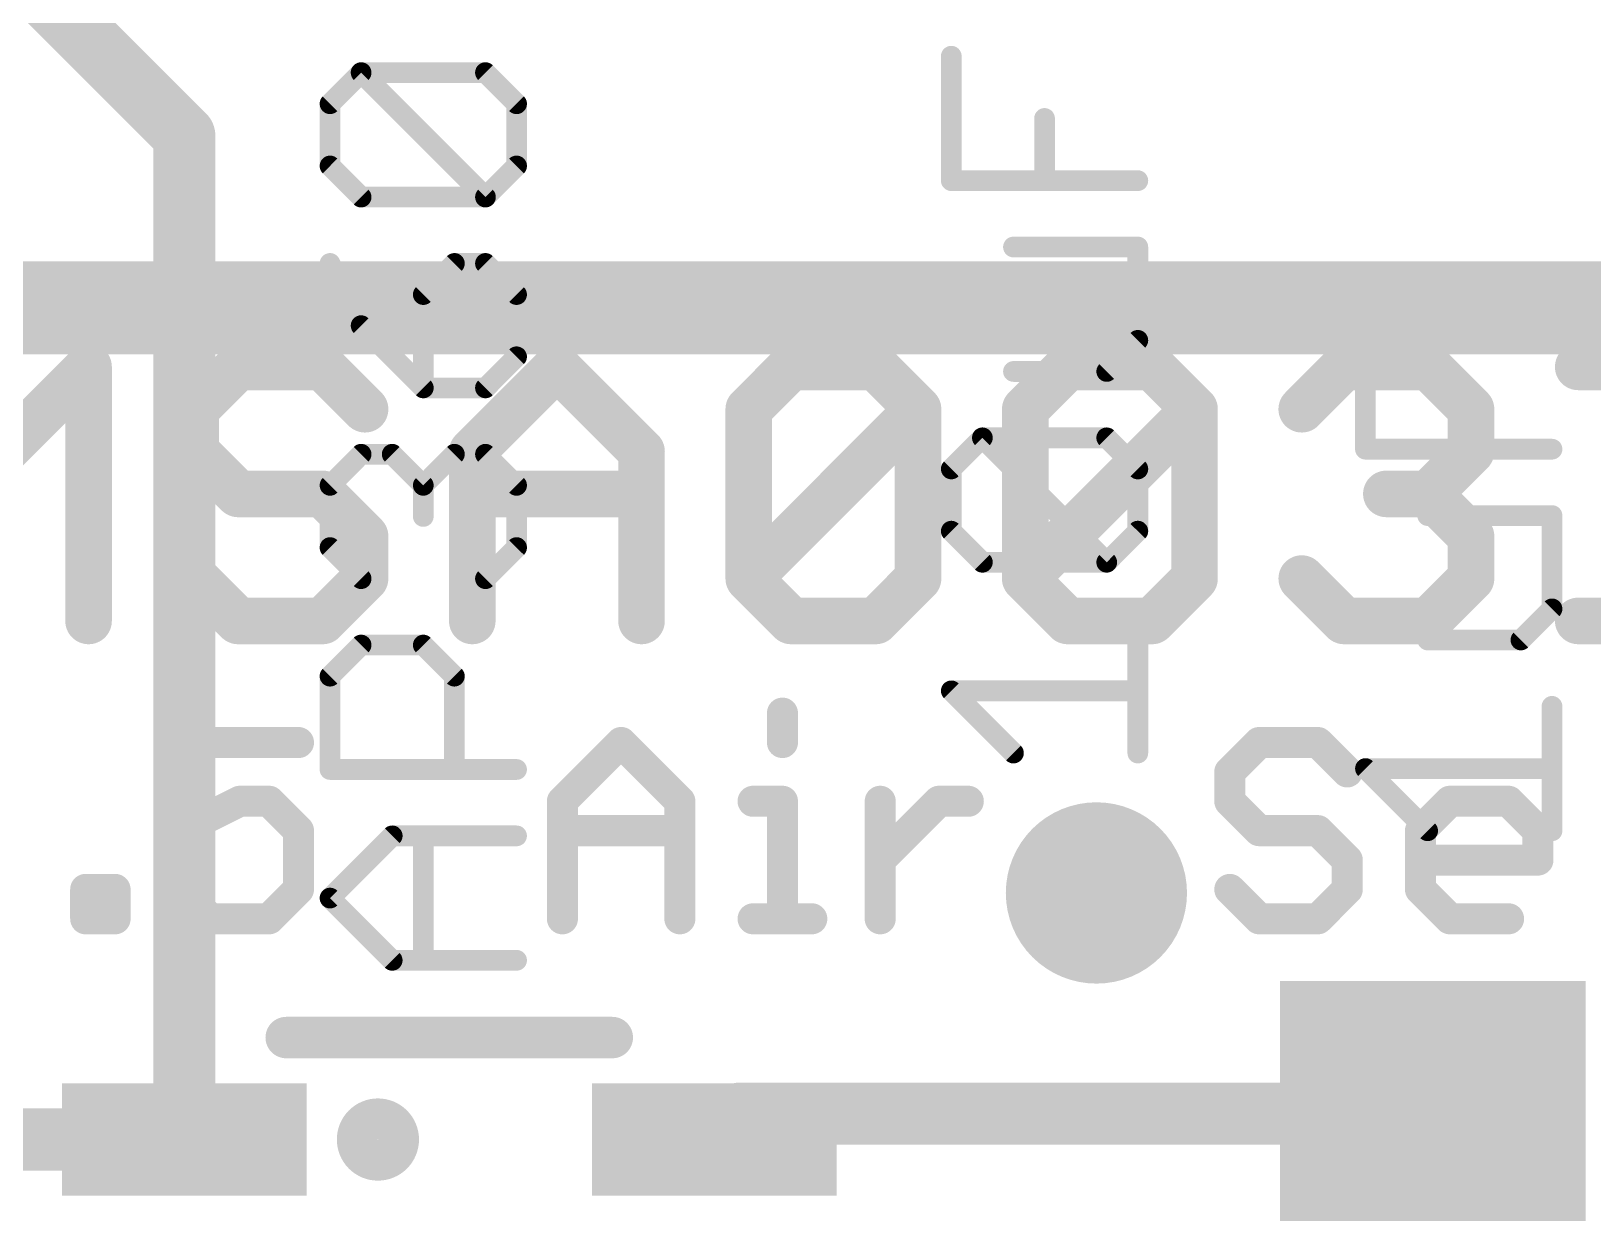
# Model space of a CAD drawing. Extents: x -0.1 to 35.7, y -1.6 to 50.9.
# Drawn here: x 13.7 to 21.36, y 8.21 to 14 of the extents above; entities that cross this region are included whole.
import ezdxf

# ---------------------------------------------------------------- set-up
doc = ezdxf.new("R2010")
doc.units = 0
for name, color, linetype in [('1', 12, 'CONTINUOUS'), ('16', 5, 'CONTINUOUS'), ('18', 110, 'CONTINUOUS'), ('21', 40, 'CONTINUOUS'), ('27', 4, 'CONTINUOUS')]:
    doc.layers.add(name, color=color, linetype=linetype)

# ---------------------------------------------------------------- blocks, each defined once
blk = doc.blocks.new('RECT')
blk.add_solid([(-0.5, -0.5), (0.5, -0.5), (-0.5, 0.5), (0.5, 0.5)])
blk = doc.blocks.new('ROUNDV')
at = {"const_width": 0.5}
blk.add_lwpolyline([(0, -0.25, 1), (0, 0.25, 1), (0, -0.25)], format="xyb", dxfattribs=at)

msp = doc.modelspace()

# ---------------------------------------------------------------- linework, layer by layer
at = {"layer": '1', "const_width": 0.3048}
for points in [[(14.448, 13.492), (10.18, 17.76)], [(14.448, 8.57), (14.448, 13.492)], [(17.048, 8.57), (17.175, 8.697)], [(20.574, 8.697), (17.175, 8.697)], [(14.448, 8.57), (12.827, 8.57)]]:
    msp.add_lwpolyline(points, dxfattribs=at)
at = {"layer": '1', "const_width": 0.1524}
for points in [[(14.5242, 13.492, 1), (14.3718, 13.492)], [(14.3941, 13.4381, 1), (14.5019, 13.5459)], [(17.175, 8.7732, 1), (17.175, 8.6208)], [(17.2289, 8.6431, 1), (17.1211, 8.7509)], [(20.574, 8.6208, 1), (20.574, 8.7732)], [(14.448, 8.4938, 1), (14.448, 8.6462)], [(16.9941, 8.6239, 1), (17.1019, 8.5161)], [(14.3718, 8.57, 1), (14.5242, 8.57)]]:
    msp.add_lwpolyline(points, format="xyb", dxfattribs=at)
at = {"layer": '16', "const_width": 0.3048}
msp.add_lwpolyline([(23.241, 12.573), (10.922, 12.573)], dxfattribs=at)
at = {"layer": '21'}
for points, const_width in [([(35, 12.8), (0, 12.8)], 0.1524), ([(13.5631, 11.9431), (13.9783, 12.3584)], 0.2286), ([(13.9783, 12.3584), (13.9783, 11.1127)], 0.2286), ([(14.712, 12.3584), (14.5044, 12.1508)], 0.2286), ([(15.1272, 12.3584), (14.712, 12.3584)], 0.2286), ([(15.3348, 12.1508), (15.1272, 12.3584)], 0.2286), ([(15.8609, 11.9431), (16.2761, 12.3584)], 0.2286), ([(16.2761, 12.3584), (16.6913, 11.9431)], 0.2286), ([(17.2174, 12.1508), (17.425, 12.3584)], 0.2286), ([(17.425, 12.3584), (17.8402, 12.3584)], 0.2286), ([(17.8402, 12.3584), (18.0478, 12.1508)], 0.2286), ([(18.5739, 12.1508), (18.7815, 12.3584)], 0.2286), ([(18.7815, 12.3584), (19.1967, 12.3584)], 0.2286), ([(19.1967, 12.3584), (19.4043, 12.1508)], 0.2286), ([(19.9304, 12.1508), (20.138, 12.3584)], 0.2286), ([(20.138, 12.3584), (20.5532, 12.3584)], 0.2286), ([(20.5532, 12.3584), (20.7608, 12.1508)], 0.2286), ([(21.2869, 12.3584), (21.7021, 12.3584)], 0.2286), ([(14.5044, 12.1508), (14.5044, 11.9431)], 0.2286), ([(17.2174, 11.3203), (17.2174, 12.1508)], 0.2286), ([(17.2174, 11.3203), (18.0478, 12.1508)], 0.2286), ([(18.0478, 12.1508), (18.0478, 11.3203)], 0.2286), ([(18.5739, 11.3203), (18.5739, 12.1508)], 0.2286), ([(18.5739, 11.3203), (19.4043, 12.1508)], 0.2286), ([(19.4043, 12.1508), (19.4043, 11.3203)], 0.2286), ([(20.7608, 12.1508), (20.7608, 11.9431)], 0.2286), ([(14.5044, 11.9431), (14.712, 11.7355)], 0.2286), ([(15.8609, 11.1127), (15.8609, 11.9431)], 0.2286), ([(16.6913, 11.9431), (16.6913, 11.1127)], 0.2286), ([(20.7608, 11.9431), (20.5532, 11.7355)], 0.2286), ([(14.712, 11.7355), (15.1272, 11.7355)], 0.2286), ([(15.1272, 11.7355), (15.3348, 11.5279)], 0.2286), ([(15.8609, 11.7355), (16.6913, 11.7355)], 0.2286), ([(20.5532, 11.7355), (20.3456, 11.7355)], 0.2286), ([(20.5532, 11.7355), (20.7608, 11.5279)], 0.2286), ([(15.3348, 11.5279), (15.3348, 11.3203)], 0.2286), ([(20.7608, 11.5279), (20.7608, 11.3203)], 0.2286), ([(14.712, 11.1127), (14.5044, 11.3203)], 0.2286), ([(15.3348, 11.3203), (15.1272, 11.1127)], 0.2286), ([(17.425, 11.1127), (17.2174, 11.3203)], 0.2286), ([(18.0478, 11.3203), (17.8402, 11.1127)], 0.2286), ([(18.7815, 11.1127), (18.5739, 11.3203)], 0.2286), ([(19.4043, 11.3203), (19.1967, 11.1127)], 0.2286), ([(20.138, 11.1127), (19.9304, 11.3203)], 0.2286), ([(20.7608, 11.3203), (20.5532, 11.1127)], 0.2286), ([(15.1272, 11.1127), (14.712, 11.1127)], 0.2286), ([(17.8402, 11.1127), (17.425, 11.1127)], 0.2286), ([(19.1967, 11.1127), (18.7815, 11.1127)], 0.2286), ([(20.5532, 11.1127), (20.138, 11.1127)], 0.2286), ([(21.2869, 11.1127), (21.7021, 11.1127)], 0.2286), ([(17.3827, 10.6606), (17.3827, 10.5165)], 0.1524), ([(15.0083, 10.5165), (14.4321, 10.5165)], 0.1524), ([(14.4321, 10.5165), (14.4321, 10.0844)], 0.1524), ([(16.3031, 10.2284), (16.5912, 10.5165)], 0.1524), ([(16.5912, 10.5165), (16.8793, 10.2284)], 0.1524), ([(19.7215, 10.5165), (19.5774, 10.3725)], 0.1524), ([(20.0096, 10.5165), (19.7215, 10.5165)], 0.1524), ([(20.1537, 10.3725), (20.0096, 10.5165)], 0.1524), ([(19.5774, 10.3725), (19.5774, 10.2284)], 0.1524), ([(14.4321, 10.0844), (14.7202, 10.2284)], 0.1524), ([(14.7202, 10.2284), (14.8643, 10.2284)], 0.1524), ([(14.8643, 10.2284), (15.0083, 10.0844)], 0.1524), ([(16.3031, 9.6522), (16.3031, 10.2284)], 0.1524), ([(16.8793, 10.2284), (16.8793, 9.6522)], 0.1524), ([(17.2386, 10.2284), (17.3827, 10.2284)], 0.1524), ([(17.3827, 10.2284), (17.3827, 9.6522)], 0.1524), ([(17.8623, 9.6522), (17.8623, 10.2284)], 0.1524), ([(17.8623, 9.9403), (18.1504, 10.2284)], 0.1524), ([(18.1504, 10.2284), (18.2945, 10.2284)], 0.1524), ([(19.5774, 10.2284), (19.7215, 10.0844)], 0.1524), ([(20.513, 10.0844), (20.657, 10.2284)], 0.1524), ([(20.657, 10.2284), (20.9451, 10.2284)], 0.1524), ([(20.9451, 10.2284), (21.0892, 10.0844)], 0.1524), ([(15.0083, 10.0844), (15.0083, 9.7963)], 0.1524), ([(16.3031, 10.0844), (16.8793, 10.0844)], 0.1524), ([(19.7215, 10.0844), (20.0096, 10.0844)], 0.1524), ([(20.0096, 10.0844), (20.1537, 9.9403)], 0.1524), ([(20.513, 9.7963), (20.513, 10.0844)], 0.1524), ([(21.0892, 10.0844), (21.0892, 9.9403)], 0.1524), ([(20.1537, 9.9403), (20.1537, 9.7963)], 0.1524), ([(21.0892, 9.9403), (20.513, 9.9403)], 0.1524), ([(13.9643, 9.6522), (13.9643, 9.7963)], 0.1524), ([(13.9643, 9.7963), (14.1084, 9.7963)], 0.1524), ([(14.1084, 9.7963), (14.1084, 9.6522)], 0.1524), ([(14.5761, 9.6522), (14.4321, 9.7963)], 0.1524), ([(15.0083, 9.7963), (14.8643, 9.6522)], 0.1524), ([(19.7215, 9.6522), (19.5774, 9.7963)], 0.1524), ([(20.1537, 9.7963), (20.0096, 9.6522)], 0.1524), ([(20.657, 9.6522), (20.513, 9.7963)], 0.1524), ([(14.1084, 9.6522), (13.9643, 9.6522)], 0.1524), ([(14.8643, 9.6522), (14.5761, 9.6522)], 0.1524), ([(17.2386, 9.6522), (17.5267, 9.6522)], 0.1524), ([(20.0096, 9.6522), (19.7215, 9.6522)], 0.1524), ([(20.9451, 9.6522), (20.657, 9.6522)], 0.1524), ([(16.548, 9.07), (14.948, 9.07)], 0.2032)]:
    msp.add_lwpolyline(points, dxfattribs=dict(at, const_width=const_width))
for points, const_width in [([(14.0355, 12.3584, 1), (13.9212, 12.3584)], 0.1143), ([(14.0187, 12.318, 1), (13.9379, 12.3988)], 0.1143), ([(14.712, 12.4155, 1), (14.712, 12.3012)], 0.1143), ([(14.7524, 12.318, 1), (14.6716, 12.3988)], 0.1143), ([(15.1676, 12.3988, 1), (15.0868, 12.318)], 0.1143), ([(15.1272, 12.3012, 1), (15.1272, 12.4155)], 0.1143), ([(16.3165, 12.3988, 1), (16.2357, 12.318)], 0.1143), ([(16.3165, 12.318, 1), (16.2357, 12.3988)], 0.1143), ([(17.425, 12.4155, 1), (17.425, 12.3012)], 0.1143), ([(17.4654, 12.318, 1), (17.3846, 12.3988)], 0.1143), ([(17.8806, 12.3988, 1), (17.7998, 12.318)], 0.1143), ([(17.8402, 12.3012, 1), (17.8402, 12.4155)], 0.1143), ([(18.7815, 12.4155, 1), (18.7815, 12.3012)], 0.1143), ([(18.8219, 12.318, 1), (18.7411, 12.3988)], 0.1143), ([(19.2371, 12.3988, 1), (19.1563, 12.318)], 0.1143), ([(19.1967, 12.3012, 1), (19.1967, 12.4155)], 0.1143), ([(20.138, 12.4155, 1), (20.138, 12.3012)], 0.1143), ([(20.1784, 12.318, 1), (20.0976, 12.3988)], 0.1143), ([(20.5936, 12.3988, 1), (20.5128, 12.318)], 0.1143), ([(20.5532, 12.3012, 1), (20.5532, 12.4155)], 0.1143), ([(21.2869, 12.4155, 1), (21.2869, 12.3012)], 0.1143), ([(14.5615, 12.1508, 1), (14.4472, 12.1508)], 0.1143), ([(17.2745, 12.1508, 1), (17.1602, 12.1508)], 0.1143), ([(18.105, 12.1508, 1), (17.9907, 12.1508)], 0.1143), ([(18.0882, 12.1103, 1), (18.0074, 12.1912)], 0.1143), ([(18.631, 12.1508, 1), (18.5167, 12.1508)], 0.1143), ([(19.4615, 12.1508, 1), (19.3472, 12.1508)], 0.1143), ([(19.4447, 12.1103, 1), (19.3639, 12.1912)], 0.1143), ([(20.818, 12.1508, 1), (20.7037, 12.1508)], 0.1143), ([(14.464, 12.1912, 1), (14.5448, 12.1103)], 0.1143), ([(15.2944, 12.1103, 1), (15.3752, 12.1912)], 0.1143), ([(17.177, 12.1912, 1), (17.2578, 12.1103)], 0.1143), ([(18.0074, 12.1103, 1), (18.0882, 12.1912)], 0.1143), ([(18.5335, 12.1912, 1), (18.6143, 12.1103)], 0.1143), ([(19.3639, 12.1103, 1), (19.4447, 12.1912)], 0.1143), ([(19.89, 12.1912, 1), (19.9708, 12.1103)], 0.1143), ([(20.7204, 12.1103, 1), (20.8012, 12.1912)], 0.1143), ([(14.5448, 11.9836, 1), (14.464, 11.9027)], 0.1143), ([(15.918, 11.9431, 1), (15.8037, 11.9431)], 0.1143), ([(15.8205, 11.9836, 1), (15.9013, 11.9027)], 0.1143), ([(16.7485, 11.9431, 1), (16.6342, 11.9431)], 0.1143), ([(16.6509, 11.9027, 1), (16.7317, 11.9836)], 0.1143), ([(20.8012, 11.9027, 1), (20.7204, 11.9836)], 0.1143), ([(14.4472, 11.9431, 1), (14.5615, 11.9431)], 0.1143), ([(20.7037, 11.9431, 1), (20.818, 11.9431)], 0.1143), ([(14.712, 11.7927, 1), (14.712, 11.6784)], 0.1143), ([(14.6716, 11.6951, 1), (14.7524, 11.7759)], 0.1143), ([(15.1676, 11.7759, 1), (15.0868, 11.6951)], 0.1143), ([(15.1272, 11.6784, 1), (15.1272, 11.7927)], 0.1143), ([(15.8609, 11.7927, 1), (15.8609, 11.6784)], 0.1143), ([(16.6913, 11.6784, 1), (16.6913, 11.7927)], 0.1143), ([(20.3456, 11.7927, 1), (20.3456, 11.6784)], 0.1143), ([(20.5936, 11.7759, 1), (20.5128, 11.6951)], 0.1143), ([(20.5128, 11.7759, 1), (20.5936, 11.6951)], 0.1143), ([(20.5532, 11.6784, 1), (20.5532, 11.7927)], 0.1143), ([(15.392, 11.5279, 1), (15.2777, 11.5279)], 0.1143), ([(15.2944, 11.4875, 1), (15.3752, 11.5683)], 0.1143), ([(20.818, 11.5279, 1), (20.7037, 11.5279)], 0.1143), ([(20.7204, 11.4875, 1), (20.8012, 11.5683)], 0.1143), ([(14.5448, 11.3607, 1), (14.464, 11.2799)], 0.1143), ([(15.3752, 11.2799, 1), (15.2944, 11.3607)], 0.1143), ([(17.2578, 11.3607, 1), (17.177, 11.2799)], 0.1143), ([(17.177, 11.3607, 1), (17.2578, 11.2799)], 0.1143), ([(18.0882, 11.2799, 1), (18.0074, 11.3607)], 0.1143), ([(18.6143, 11.3607, 1), (18.5335, 11.2799)], 0.1143), ([(18.5335, 11.3607, 1), (18.6143, 11.2799)], 0.1143), ([(19.4447, 11.2799, 1), (19.3639, 11.3607)], 0.1143), ([(19.9708, 11.3607, 1), (19.89, 11.2799)], 0.1143), ([(20.8012, 11.2799, 1), (20.7204, 11.3607)], 0.1143), ([(15.2777, 11.3203, 1), (15.392, 11.3203)], 0.1143), ([(17.1602, 11.3203, 1), (17.2745, 11.3203)], 0.1143), ([(17.9907, 11.3203, 1), (18.105, 11.3203)], 0.1143), ([(18.5167, 11.3203, 1), (18.631, 11.3203)], 0.1143), ([(19.3472, 11.3203, 1), (19.4615, 11.3203)], 0.1143), ([(20.7037, 11.3203, 1), (20.818, 11.3203)], 0.1143), ([(14.712, 11.1699, 1), (14.712, 11.0556)], 0.1143), ([(14.6716, 11.0723, 1), (14.7524, 11.1531)], 0.1143), ([(15.0868, 11.1531, 1), (15.1676, 11.0723)], 0.1143), ([(15.1272, 11.0556, 1), (15.1272, 11.1699)], 0.1143), ([(17.425, 11.1699, 1), (17.425, 11.0556)], 0.1143), ([(17.3846, 11.0723, 1), (17.4654, 11.1531)], 0.1143), ([(17.7998, 11.1531, 1), (17.8806, 11.0723)], 0.1143), ([(17.8402, 11.0556, 1), (17.8402, 11.1699)], 0.1143), ([(18.7815, 11.1699, 1), (18.7815, 11.0556)], 0.1143), ([(18.7411, 11.0723, 1), (18.8219, 11.1531)], 0.1143), ([(19.1563, 11.1531, 1), (19.2371, 11.0723)], 0.1143), ([(19.1967, 11.0556, 1), (19.1967, 11.1699)], 0.1143), ([(20.138, 11.1699, 1), (20.138, 11.0556)], 0.1143), ([(20.0976, 11.0723, 1), (20.1784, 11.1531)], 0.1143), ([(20.5128, 11.1531, 1), (20.5936, 11.0723)], 0.1143), ([(20.5532, 11.0556, 1), (20.5532, 11.1699)], 0.1143), ([(21.2869, 11.1699, 1), (21.2869, 11.0556)], 0.1143), ([(13.9212, 11.1127, 1), (14.0355, 11.1127)], 0.1143), ([(15.8037, 11.1127, 1), (15.918, 11.1127)], 0.1143), ([(16.6342, 11.1127, 1), (16.7485, 11.1127)], 0.1143), ([(17.4208, 10.6606, 1), (17.3446, 10.6606)], 0.0762), ([(14.4321, 10.5546, 1), (14.4321, 10.4784)], 0.0762), ([(14.4702, 10.5165, 1), (14.394, 10.5165)], 0.0762), ([(15.0083, 10.4784, 1), (15.0083, 10.5546)], 0.0762), ([(16.6182, 10.5435, 1), (16.5643, 10.4896)], 0.0762), ([(16.6182, 10.4896, 1), (16.5643, 10.5435)], 0.0762), ([(19.7215, 10.5546, 1), (19.7215, 10.4784)], 0.0762), ([(19.7484, 10.4896, 1), (19.6945, 10.5435)], 0.0762), ([(20.0365, 10.5435, 1), (19.9827, 10.4896)], 0.0762), ([(20.0096, 10.4784, 1), (20.0096, 10.5546)], 0.0762), ([(17.3446, 10.5165, 1), (17.4208, 10.5165)], 0.0762), ([(19.6155, 10.3725, 1), (19.5393, 10.3725)], 0.0762), ([(19.5505, 10.3994, 1), (19.6044, 10.3455)], 0.0762), ([(20.1267, 10.3455, 1), (20.1806, 10.3994)], 0.0762), ([(14.7202, 10.2665, 1), (14.7202, 10.1903)], 0.0762), ([(14.7372, 10.1943, 1), (14.7032, 10.2625)], 0.0762), ([(14.8912, 10.2554, 1), (14.8373, 10.2015)], 0.0762), ([(14.8643, 10.1903, 1), (14.8643, 10.2665)], 0.0762), ([(16.3412, 10.2284, 1), (16.265, 10.2284)], 0.0762), ([(16.2762, 10.2554, 1), (16.3301, 10.2015)], 0.0762), ([(16.9174, 10.2284, 1), (16.8412, 10.2284)], 0.0762), ([(16.8524, 10.2015, 1), (16.9063, 10.2554)], 0.0762), ([(17.2386, 10.2665, 1), (17.2386, 10.1903)], 0.0762), ([(17.4208, 10.2284, 1), (17.3446, 10.2284)], 0.0762), ([(17.3827, 10.1903, 1), (17.3827, 10.2665)], 0.0762), ([(17.9004, 10.2284, 1), (17.8242, 10.2284)], 0.0762), ([(18.1504, 10.2665, 1), (18.1504, 10.1903)], 0.0762), ([(18.1774, 10.2015, 1), (18.1235, 10.2554)], 0.0762), ([(18.2945, 10.1903, 1), (18.2945, 10.2665)], 0.0762), ([(19.6044, 10.2554, 1), (19.5505, 10.2015)], 0.0762), ([(19.5393, 10.2284, 1), (19.6155, 10.2284)], 0.0762), ([(20.657, 10.2665, 1), (20.657, 10.1903)], 0.0762), ([(20.6839, 10.2015, 1), (20.6301, 10.2554)], 0.0762), ([(20.9721, 10.2554, 1), (20.9182, 10.2015)], 0.0762), ([(20.9451, 10.1903, 1), (20.9451, 10.2665)], 0.0762), ([(14.415, 10.1184, 1), (14.4491, 10.0503)], 0.0762), ([(14.394, 10.0844, 1), (14.4702, 10.0844)], 0.0762), ([(15.0464, 10.0844, 1), (14.9702, 10.0844)], 0.0762), ([(14.9814, 10.0574, 1), (15.0352, 10.1113)], 0.0762), ([(16.3031, 10.1225, 1), (16.3031, 10.0463)], 0.0762), ([(16.8793, 10.0463, 1), (16.8793, 10.1225)], 0.0762), ([(19.7215, 10.1225, 1), (19.7215, 10.0463)], 0.0762), ([(19.6945, 10.0574, 1), (19.7484, 10.1113)], 0.0762), ([(20.0365, 10.1113, 1), (19.9827, 10.0574)], 0.0762), ([(20.0096, 10.0463, 1), (20.0096, 10.1225)], 0.0762), ([(20.5511, 10.0844, 1), (20.4748, 10.0844)], 0.0762), ([(20.486, 10.1113, 1), (20.5399, 10.0574)], 0.0762), ([(21.1273, 10.0844, 1), (21.0511, 10.0844)], 0.0762), ([(21.0622, 10.0574, 1), (21.1161, 10.1113)], 0.0762), ([(17.8354, 9.9673, 1), (17.8893, 9.9134)], 0.0762), ([(20.1918, 9.9403, 1), (20.1156, 9.9403)], 0.0762), ([(20.1267, 9.9134, 1), (20.1806, 9.9673)], 0.0762), ([(20.513, 9.9784, 1), (20.513, 9.9022)], 0.0762), ([(21.0511, 9.9403, 1), (21.1273, 9.9403)], 0.0762), ([(21.0892, 9.9022, 1), (21.0892, 9.9784)], 0.0762), ([(14.0024, 9.7963, 1), (13.9262, 9.7963)], 0.0762), ([(13.9643, 9.8344, 1), (13.9643, 9.7582)], 0.0762), ([(14.1465, 9.7963, 1), (14.0703, 9.7963)], 0.0762), ([(14.1084, 9.7582, 1), (14.1084, 9.8344)], 0.0762), ([(14.459, 9.8232, 1), (14.4051, 9.7693)], 0.0762), ([(14.9702, 9.7963, 1), (15.0464, 9.7963)], 0.0762), ([(15.0352, 9.7693, 1), (14.9814, 9.8232)], 0.0762), ([(19.6044, 9.8232, 1), (19.5505, 9.7693)], 0.0762), ([(20.1156, 9.7963, 1), (20.1918, 9.7963)], 0.0762), ([(20.1806, 9.7693, 1), (20.1267, 9.8232)], 0.0762), ([(20.5399, 9.8232, 1), (20.486, 9.7693)], 0.0762), ([(20.4748, 9.7963, 1), (20.5511, 9.7963)], 0.0762), ([(13.9643, 9.6903, 1), (13.9643, 9.6141)], 0.0762), ([(13.9262, 9.6522, 1), (14.0024, 9.6522)], 0.0762), ([(14.0703, 9.6522, 1), (14.1465, 9.6522)], 0.0762), ([(14.1084, 9.6141, 1), (14.1084, 9.6903)], 0.0762), ([(14.5761, 9.6903, 1), (14.5761, 9.6141)], 0.0762), ([(14.5492, 9.6253, 1), (14.6031, 9.6791)], 0.0762), ([(14.8373, 9.6791, 1), (14.8912, 9.6253)], 0.0762), ([(14.8643, 9.6141, 1), (14.8643, 9.6903)], 0.0762), ([(16.265, 9.6522, 1), (16.3412, 9.6522)], 0.0762), ([(16.8412, 9.6522, 1), (16.9174, 9.6522)], 0.0762), ([(17.2386, 9.6903, 1), (17.2386, 9.6141)], 0.0762), ([(17.3446, 9.6522, 1), (17.4208, 9.6522)], 0.0762), ([(17.5267, 9.6141, 1), (17.5267, 9.6903)], 0.0762), ([(17.8242, 9.6522, 1), (17.9004, 9.6522)], 0.0762), ([(19.7215, 9.6903, 1), (19.7215, 9.6141)], 0.0762), ([(19.6945, 9.6253, 1), (19.7484, 9.6791)], 0.0762), ([(19.9827, 9.6791, 1), (20.0365, 9.6253)], 0.0762), ([(20.0096, 9.6141, 1), (20.0096, 9.6903)], 0.0762), ([(20.657, 9.6903, 1), (20.657, 9.6141)], 0.0762), ([(20.6301, 9.6253, 1), (20.6839, 9.6791)], 0.0762), ([(20.9451, 9.6141, 1), (20.9451, 9.6903)], 0.0762), ([(14.948, 9.1208, 1), (14.948, 9.0192)], 0.1016), ([(16.548, 9.0192, 1), (16.548, 9.1208)], 0.1016), ([(15.398, 8.47, 1), (15.398, 8.67, 1), (15.398, 8.47)], 0.2032)]:
    msp.add_lwpolyline(points, format="xyb", dxfattribs=dict(at, const_width=const_width))
at = {"layer": '27', "const_width": 0.1016}
for points in [[(18.211, 13.2714), (18.211, 13.8815)], [(15.163, 13.6485), (15.3155, 13.801)], [(15.3155, 13.801), (15.9257, 13.801)], [(15.9257, 13.1909), (15.3155, 13.801)], [(15.9257, 13.801), (16.0782, 13.6485)], [(15.163, 13.3434), (15.163, 13.6485)], [(16.0782, 13.6485), (16.0782, 13.3434)], [(18.6686, 13.2714), (18.6686, 13.5764)], [(15.3155, 13.1909), (15.163, 13.3434)], [(16.0782, 13.3434), (15.9257, 13.1909)], [(19.1262, 13.2714), (18.211, 13.2714)], [(15.9257, 13.1909), (15.3155, 13.1909)], [(19.1262, 12.946), (18.5161, 12.946)], [(19.1262, 12.4884), (19.1262, 12.946)], [(15.163, 12.8655), (15.3155, 12.5604)], [(15.7731, 12.8655), (15.6206, 12.7129)], [(15.9257, 12.8655), (15.7731, 12.8655)], [(16.0782, 12.7129), (15.9257, 12.8655)], [(15.6206, 12.7129), (15.6206, 12.2554)], [(16.0782, 12.4079), (16.0782, 12.7129)], [(15.3155, 12.5604), (15.6206, 12.2554)], [(20.243, 11.9548), (20.243, 12.565)], [(18.9737, 12.3358), (19.1262, 12.4884)], [(15.9257, 12.2554), (16.0782, 12.4079)], [(18.5161, 12.3358), (18.9737, 12.3358)], [(15.6206, 12.2554), (15.9257, 12.2554)], [(20.7006, 11.9548), (20.7006, 12.2599)], [(18.211, 11.8579), (18.3636, 12.0104)], [(18.3636, 12.0104), (18.9737, 12.0104)], [(18.9737, 11.4003), (18.3636, 12.0104)], [(18.9737, 12.0104), (19.1262, 11.8579)], [(15.163, 11.7774), (15.3155, 11.93)], [(15.3155, 11.93), (15.4681, 11.93)], [(15.4681, 11.93), (15.6206, 11.7774)], [(15.6206, 11.7774), (15.7731, 11.93)], [(15.7731, 11.93), (15.9257, 11.93)], [(15.9257, 11.93), (16.0782, 11.7774)], [(21.1582, 11.9548), (20.243, 11.9548)], [(18.211, 11.5528), (18.211, 11.8579)], [(19.1262, 11.8579), (19.1262, 11.5528)], [(15.163, 11.4724), (15.163, 11.7774)], [(15.6206, 11.7774), (15.6206, 11.6249)], [(16.0782, 11.7774), (16.0782, 11.4724)], [(21.1582, 11.6294), (20.5481, 11.6294)], [(21.1582, 11.1718), (21.1582, 11.6294)], [(18.3636, 11.4003), (18.211, 11.5528)], [(19.1262, 11.5528), (18.9737, 11.4003)], [(15.3155, 11.3198), (15.163, 11.4724)], [(16.0782, 11.4724), (15.9257, 11.3198)], [(18.9737, 11.4003), (18.3636, 11.4003)], [(21.0057, 11.0193), (21.1582, 11.1718)], [(19.1262, 10.4648), (19.1262, 11.0749)], [(15.163, 10.8419), (15.3155, 10.9944)], [(15.3155, 10.9944), (15.6206, 10.9944)], [(15.6206, 10.9944), (15.7731, 10.8419)], [(20.5481, 11.0193), (21.0057, 11.0193)], [(15.163, 10.3843), (15.163, 10.8419)], [(15.7731, 10.8419), (15.7731, 10.3843)], [(18.5161, 10.4648), (18.211, 10.7699)], [(18.211, 10.7699), (19.1262, 10.7699)], [(21.1582, 10.0838), (21.1582, 10.6939)], [(16.0782, 10.3843), (15.163, 10.3843)], [(20.5481, 10.0838), (20.243, 10.3889)], [(20.243, 10.3889), (21.1582, 10.3889)], [(15.163, 9.7539), (15.4681, 10.0589)], [(15.4681, 10.0589), (16.0782, 10.0589)], [(15.6206, 9.4488), (15.6206, 10.0589)], [(15.4681, 9.4488), (15.163, 9.7539)], [(16.0782, 9.4488), (15.4681, 9.4488)]]:
    msp.add_lwpolyline(points, dxfattribs=at)
at = {"layer": '27', "const_width": 0.0508}
for points in [[(18.2364, 13.8815, 1), (18.1856, 13.8815)], [(15.3155, 13.8264, 1), (15.3155, 13.7756)], [(15.3335, 13.819, 1), (15.2976, 13.783)], [(15.3335, 13.783, 1), (15.2976, 13.819)], [(15.9436, 13.819, 1), (15.9077, 13.783)], [(15.9257, 13.7756, 1), (15.9257, 13.8264)], [(15.1884, 13.6485, 1), (15.1376, 13.6485)], [(15.1451, 13.6664, 1), (15.181, 13.6305)], [(16.1036, 13.6485, 1), (16.0528, 13.6485)], [(16.0602, 13.6305, 1), (16.0962, 13.6664)], [(18.694, 13.5764, 1), (18.6432, 13.5764)], [(15.181, 13.3614, 1), (15.1451, 13.3254)], [(15.1376, 13.3434, 1), (15.1884, 13.3434)], [(16.0528, 13.3434, 1), (16.1036, 13.3434)], [(16.0962, 13.3254, 1), (16.0602, 13.3614)], [(18.211, 13.2968, 1), (18.211, 13.246)], [(18.1856, 13.2714, 1), (18.2364, 13.2714)], [(18.6432, 13.2714, 1), (18.694, 13.2714)], [(19.1262, 13.246, 1), (19.1262, 13.2968)], [(15.3155, 13.2163, 1), (15.3155, 13.1655)], [(15.2976, 13.1729, 1), (15.3335, 13.2088)], [(15.9077, 13.2088, 1), (15.9436, 13.1729)], [(15.9077, 13.1729, 1), (15.9436, 13.2088)], [(15.9257, 13.1655, 1), (15.9257, 13.2163)], [(18.5161, 12.9714, 1), (18.5161, 12.9206)], [(19.1516, 12.946, 1), (19.1008, 12.946)], [(19.1262, 12.9206, 1), (19.1262, 12.9714)], [(15.1857, 12.8768, 1), (15.1403, 12.8541)], [(15.7731, 12.8909, 1), (15.7731, 12.8401)], [(15.7911, 12.8475, 1), (15.7552, 12.8834)], [(15.9436, 12.8834, 1), (15.9077, 12.8475)], [(15.9257, 12.8401, 1), (15.9257, 12.8909)], [(15.646, 12.7129, 1), (15.5952, 12.7129)], [(15.6026, 12.7309, 1), (15.6386, 12.695)], [(16.1036, 12.7129, 1), (16.0528, 12.7129)], [(16.0602, 12.695, 1), (16.0962, 12.7309)], [(15.3335, 12.5784, 1), (15.2976, 12.5425)], [(15.2928, 12.5491, 1), (15.3383, 12.5718)], [(20.2684, 12.565, 1), (20.2176, 12.565)], [(19.1008, 12.4884, 1), (19.1516, 12.4884)], [(19.1442, 12.4704, 1), (19.1082, 12.5063)], [(16.0528, 12.4079, 1), (16.1036, 12.4079)], [(16.0962, 12.3899, 1), (16.0602, 12.4258)], [(18.5161, 12.3612, 1), (18.5161, 12.3104)], [(18.9557, 12.3538, 1), (18.9916, 12.3179)], [(18.9737, 12.3104, 1), (18.9737, 12.3612)], [(15.6206, 12.2808, 1), (15.6206, 12.23)], [(15.5952, 12.2554, 1), (15.646, 12.2554)], [(15.6026, 12.2374, 1), (15.6386, 12.2733)], [(15.9077, 12.2733, 1), (15.9436, 12.2374)], [(15.9257, 12.23, 1), (15.9257, 12.2808)], [(20.726, 12.2599, 1), (20.6752, 12.2599)], [(18.3636, 12.0358, 1), (18.3636, 11.985)], [(18.3815, 12.0284, 1), (18.3456, 11.9925)], [(18.3815, 11.9925, 1), (18.3456, 12.0284)], [(18.9916, 12.0284, 1), (18.9557, 11.9925)], [(18.9737, 11.985, 1), (18.9737, 12.0358)], [(15.3155, 11.9554, 1), (15.3155, 11.9046)], [(15.3335, 11.912, 1), (15.2976, 11.9479)], [(15.486, 11.9479, 1), (15.4501, 11.912)], [(15.4681, 11.9046, 1), (15.4681, 11.9554)], [(15.7731, 11.9554, 1), (15.7731, 11.9046)], [(15.7911, 11.912, 1), (15.7552, 11.9479)], [(15.9436, 11.9479, 1), (15.9077, 11.912)], [(15.9257, 11.9046, 1), (15.9257, 11.9554)], [(20.243, 11.9802, 1), (20.243, 11.9294)], [(20.2176, 11.9548, 1), (20.2684, 11.9548)], [(20.6752, 11.9548, 1), (20.726, 11.9548)], [(21.1582, 11.9294, 1), (21.1582, 11.9802)], [(18.2364, 11.8579, 1), (18.1856, 11.8579)], [(18.1931, 11.8759, 1), (18.229, 11.8399)], [(19.1516, 11.8579, 1), (19.1008, 11.8579)], [(19.1082, 11.8399, 1), (19.1442, 11.8759)], [(15.1884, 11.7774, 1), (15.1376, 11.7774)], [(15.1451, 11.7954, 1), (15.181, 11.7595)], [(15.646, 11.7774, 1), (15.5952, 11.7774)], [(15.6026, 11.7954, 1), (15.6386, 11.7595)], [(15.6026, 11.7595, 1), (15.6386, 11.7954)], [(16.1036, 11.7774, 1), (16.0528, 11.7774)], [(16.0602, 11.7595, 1), (16.0962, 11.7954)], [(15.5952, 11.6249, 1), (15.646, 11.6249)], [(20.5481, 11.6548, 1), (20.5481, 11.604)], [(21.1836, 11.6294, 1), (21.1328, 11.6294)], [(21.1582, 11.604, 1), (21.1582, 11.6548)], [(18.1856, 11.5528, 1), (18.2364, 11.5528)], [(18.229, 11.5708, 1), (18.1931, 11.5349)], [(19.1008, 11.5528, 1), (19.1516, 11.5528)], [(19.1442, 11.5349, 1), (19.1082, 11.5708)], [(15.1376, 11.4724, 1), (15.1884, 11.4724)], [(15.181, 11.4903, 1), (15.1451, 11.4544)], [(16.0528, 11.4724, 1), (16.1036, 11.4724)], [(16.0962, 11.4544, 1), (16.0602, 11.4903)], [(18.3636, 11.4257, 1), (18.3636, 11.3749)], [(18.3456, 11.3824, 1), (18.3815, 11.4183)], [(18.9557, 11.4183, 1), (18.9916, 11.3824)], [(18.9557, 11.3824, 1), (18.9916, 11.4183)], [(18.9737, 11.3749, 1), (18.9737, 11.4257)], [(15.2976, 11.3019, 1), (15.3335, 11.3378)], [(15.9077, 11.3378, 1), (15.9436, 11.3019)], [(21.1328, 11.1718, 1), (21.1836, 11.1718)], [(21.1762, 11.1539, 1), (21.1402, 11.1898)], [(19.1516, 11.0749, 1), (19.1008, 11.0749)], [(15.3155, 11.0198, 1), (15.3155, 10.969)], [(15.3335, 10.9765, 1), (15.2976, 11.0124)], [(15.6386, 11.0124, 1), (15.6026, 10.9765)], [(15.6206, 10.969, 1), (15.6206, 11.0198)], [(20.5481, 11.0447, 1), (20.5481, 10.9939)], [(20.9877, 11.0373, 1), (21.0236, 11.0014)], [(21.0057, 10.9939, 1), (21.0057, 11.0447)], [(15.1884, 10.8419, 1), (15.1376, 10.8419)], [(15.1451, 10.8599, 1), (15.181, 10.8239)], [(15.7985, 10.8419, 1), (15.7477, 10.8419)], [(15.7552, 10.8239, 1), (15.7911, 10.8599)], [(18.211, 10.7953, 1), (18.211, 10.7445)], [(18.229, 10.7878, 1), (18.1931, 10.7519)], [(19.1262, 10.7445, 1), (19.1262, 10.7953)], [(21.1836, 10.6939, 1), (21.1328, 10.6939)], [(18.4981, 10.4468, 1), (18.534, 10.4828)], [(15.163, 10.4097, 1), (15.163, 10.3589)], [(16.0782, 10.3589, 1), (16.0782, 10.4097)], [(19.1008, 10.4648, 1), (19.1516, 10.4648)], [(20.243, 10.4143, 1), (20.243, 10.3635)], [(20.261, 10.4068, 1), (20.2251, 10.3709)], [(21.1582, 10.3635, 1), (21.1582, 10.4143)], [(15.1376, 10.3843, 1), (15.1884, 10.3843)], [(15.7477, 10.3843, 1), (15.7985, 10.3843)], [(20.5301, 10.0658, 1), (20.566, 10.1018)], [(15.4681, 10.0843, 1), (15.4681, 10.0335)], [(15.486, 10.041, 1), (15.4501, 10.0769)], [(15.646, 10.0589, 1), (15.5952, 10.0589)], [(16.0782, 10.0335, 1), (16.0782, 10.0843)], [(21.1328, 10.0838, 1), (21.1836, 10.0838)], [(15.181, 9.7718, 1), (15.1451, 9.7359)], [(15.1451, 9.7718, 1), (15.181, 9.7359)], [(15.4681, 9.4742, 1), (15.4681, 9.4234)], [(15.4501, 9.4308, 1), (15.486, 9.4668)], [(15.5952, 9.4488, 1), (15.646, 9.4488)], [(16.0782, 9.4234, 1), (16.0782, 9.4742)]]:
    msp.add_lwpolyline(points, format="xyb", dxfattribs=at)

# ---------------------------------------------------------------- block references
at = {"layer": '1'}
for p, xscale, yscale, rotation in [((20.574, 8.697), 1.3, 1.5, 90), ((14.448, 8.57), 0.55, 1.2, 270), ((17.048, 8.57), 0.55, 1.2, 270)]:
    msp.add_blockref('RECT', p, dxfattribs=dict(at, xscale=xscale, yscale=yscale, rotation=rotation))
at = {"layer": '18', "xscale": 0.889, "yscale": 0.889}
msp.add_blockref('ROUNDV', (18.923, 9.779), dxfattribs=at)
msp.add_blockref('ROUNDV', (18.923, 9.779), dxfattribs=at)

doc.saveas('drawing.dxf')
